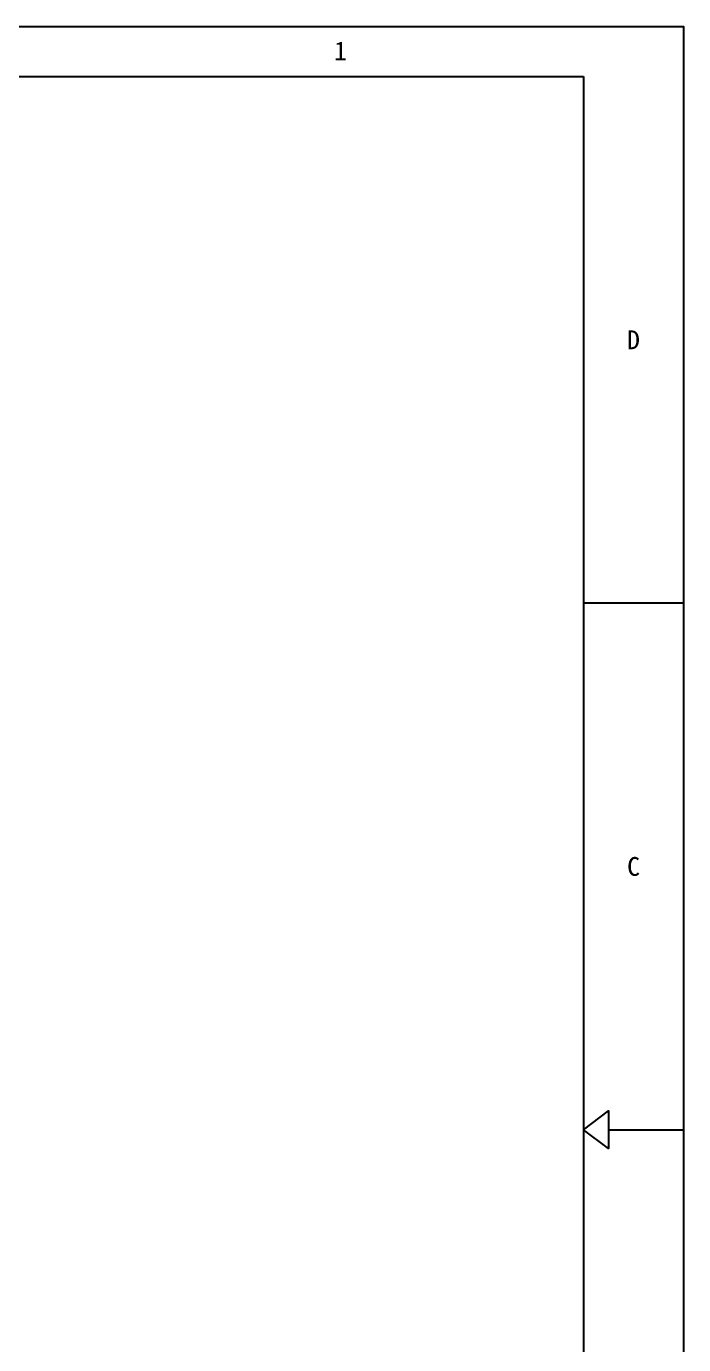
# Model space of a CAD drawing. Header units: millimetres. Extents: x 13106 to 40242, y 18888 to 28426.
# Drawn here: x 23503 to 24116, y 19717 to 20946 of the extents above; entities that cross this region are included whole.
import ezdxf
from ezdxf.enums import TextEntityAlignment as Align

# ---------------------------------------------------------------- set-up
doc = ezdxf.new("R2010")
doc.units = ezdxf.units.MM
doc.layers.add('print', color=30, linetype='Continuous')
doc.styles.add('Dartop', font='')
doc.styles.get('Dartop').set_extended_font_data('FangSong_GB2312')

msp = doc.modelspace()

# ---------------------------------------------------------------- linework, layer by layer
at = {"color": 0}
for p, q in [((21237.516, 20899.705), (24022.47, 20899.705)), ((24022.47, 20899.705), (24022.47, 18934.813)), ((24116.036, 20408.482), (24022.47, 20408.482)), ((24045.861, 19917.259), (24116.036, 19917.259))]:
    msp.add_line(p, q, dxfattribs=at)
msp.add_lwpolyline([(24022.47, 19917.259), (24045.861, 19934.803), (24045.861, 19899.716), (24022.47, 19917.259)], close=True, dxfattribs=at)
at = {"layer": 'print'}
msp.add_lwpolyline([(21143.949, 20946.488), (24116.036, 20946.488), (24116.036, 18888.03), (21143.949, 18888.03)], close=True, dxfattribs=at)

# ---------------------------------------------------------------- texts
at = {"color": 0, "style": 'Dartop'}
for s, p in [('1', (23795.872, 20923.653)), ('D', (24069.253, 20654.094)), ('C', (24069.253, 20162.871))]:
    msp.add_text(s, height=17.544, dxfattribs=at).set_placement(p, align=Align.MIDDLE_CENTER)

doc.saveas('drawing.dxf')
